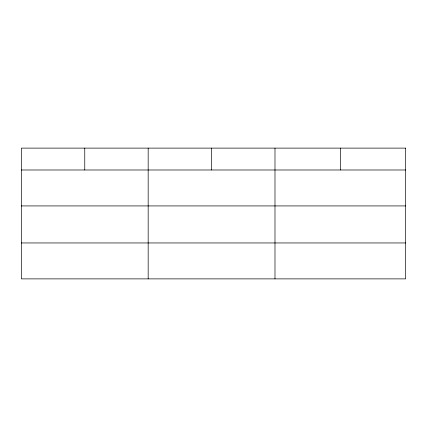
<?xml version="1.0" encoding="UTF-8"?>
<svg xmlns="http://www.w3.org/2000/svg" width="427" height="427" viewBox="0 0 427 427"><rect width="100%" height="100%" fill="white"/><g stroke="black" fill="none" stroke-linecap="round" stroke-linejoin="round"><path stroke-width="0.64" d="M21.35 169.989L405.65 169.989M21.35 205.926L405.65 205.926M21.35 242.952L405.65 242.952M340.319 148.116L340.319 169.989M274.988 148.116L274.988 278.884M211.578 148.116L211.578 169.989M148.169 148.116L148.169 278.884M84.76 148.116L84.76 169.989M405.65 148.116L21.35 148.116L21.35 278.884L405.65 278.884L405.65 148.116"/></g></svg>
